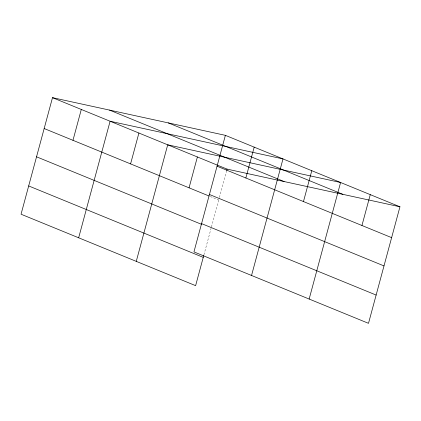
<?xml version="1.0" encoding="UTF-8"?>
<svg xmlns="http://www.w3.org/2000/svg" width="421" height="421" viewBox="0 0 421 421"><rect width="100%" height="100%" fill="white"/><g stroke="black" fill="none" stroke-linecap="round" stroke-linejoin="round"><path stroke-width="0.32" stroke-dasharray="2.1 1.58" d="M203.927 254.847L211.105 228.245M211.447 226.993L219.246 198.08M219.415 197.454L226.724 170.368M210.258 196.502L218.736 199.97"/><path stroke-width="0.63" d="M225.382 135.341L193.939 251.89L368.501 323.333L399.95 206.785L225.382 135.341L52.499 97.667L21.05 214.215L195.618 285.659L203.759 255.479M72.975 140.319L81.3 109.455M78.659 237.791L110.102 121.243L282.991 158.917L251.542 275.466M130.578 163.895L138.909 133.031M136.262 261.367L167.711 144.819L340.6 182.493L309.151 299.042M189.061 187.824L197.386 156.965M226.724 170.368L227.061 169.11L52.499 97.667M245.859 177.994L254.189 147.129M303.467 201.57L311.793 170.705M361.944 225.498L370.275 194.639M227.061 169.11L399.95 206.785M168.332 122.911L342.899 194.349M109.549 110.102L284.117 181.54M217.057 166.206L391.625 237.644M209.426 194.481L383.994 265.919M44.168 128.531L209.048 196.007M201.57 223.614L376.132 295.053M36.543 156.807L201.417 224.282M28.681 185.94L203.243 257.378"/></g></svg>
